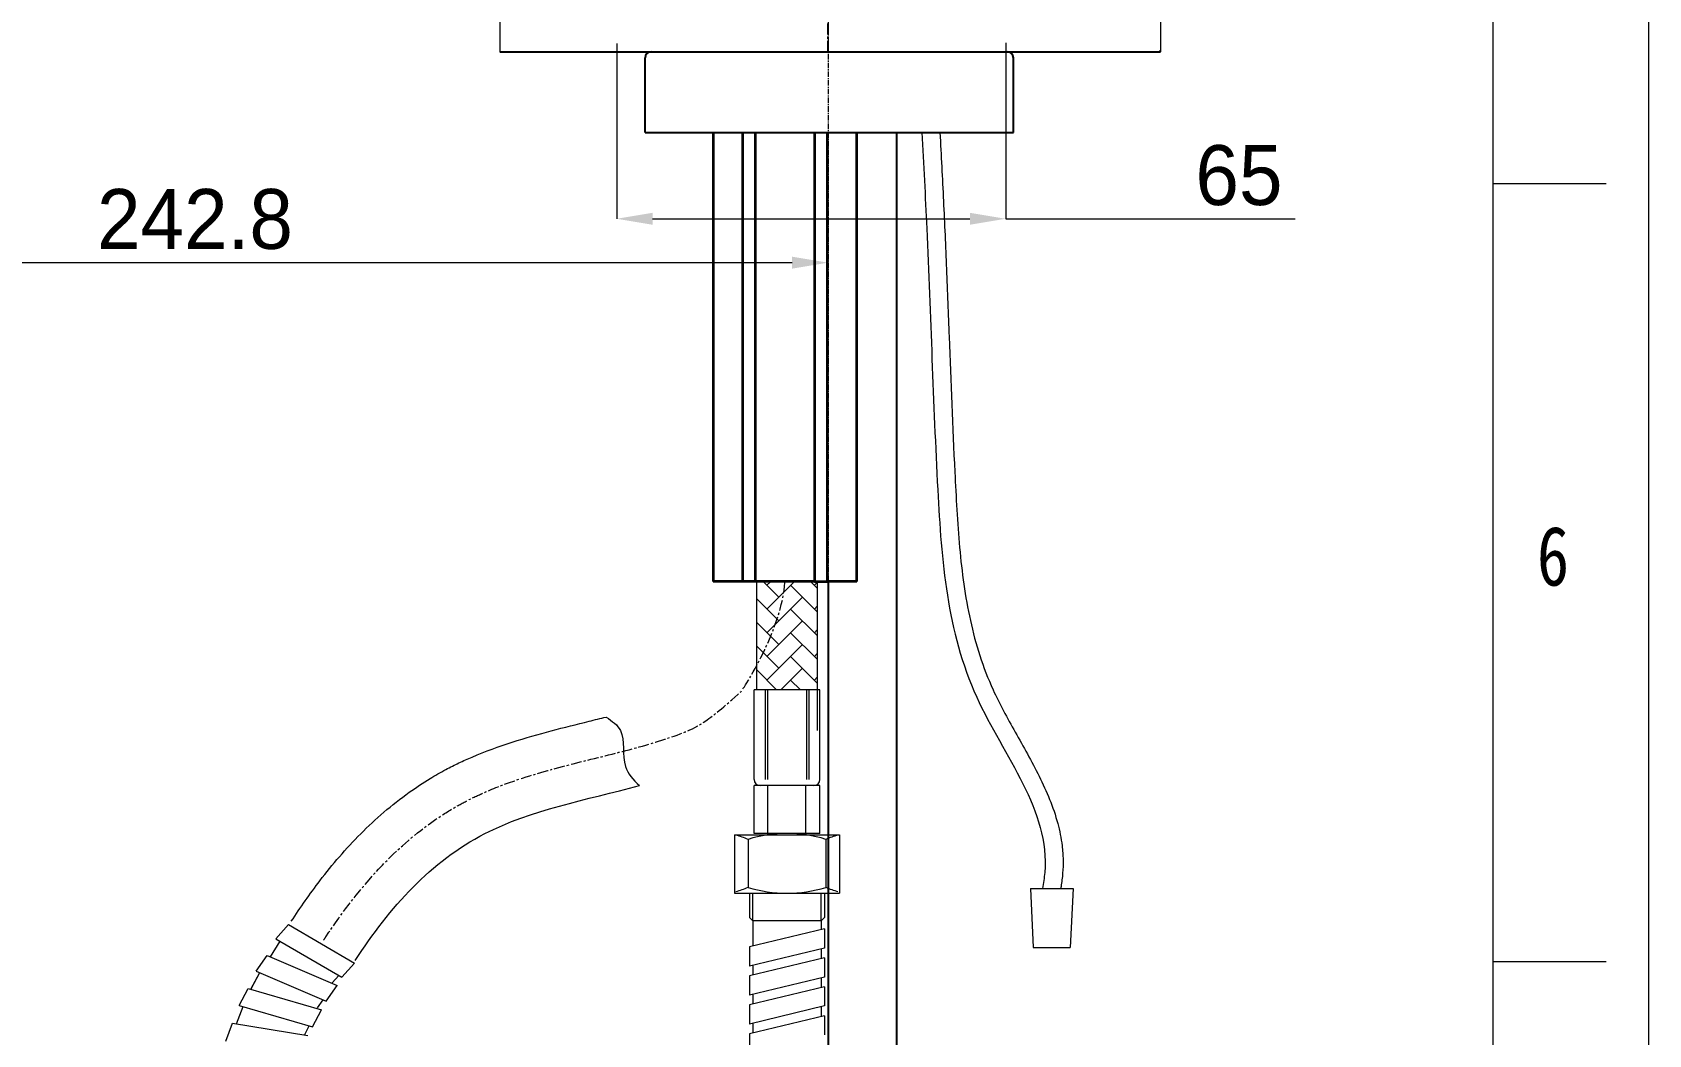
# Model space of a CAD drawing. Header units: inches. Extents: x 21126 to 21898, y -6726 to -5634.
# Drawn here: x 21627.9 to 21898, y -6451.7 to -6284.3 of the extents above; entities that cross this region are included whole.
import ezdxf

# ---------------------------------------------------------------- set-up
doc = ezdxf.new("R2010")
doc.units = ezdxf.units.IN
doc.header["$LTSCALE"] = 4.84
doc.header["$MEASUREMENT"] = 0
doc.linetypes.add('CENTER', pattern=[0.6, 0.375, -0.075, 0.075, -0.075])
doc.linetypes.add('CENTER2', pattern=[28.575, 19.05, -3.175, 3.175, -3.175])
doc.layers.get('0').update_dxf_attribs({"linetype": 'CONTINUOUS', "lineweight": 13})
doc.layers.add('2', color=1, linetype='CENTER2')
doc.layers.add('DWG', color=7, linetype='CONTINUOUS')
doc.layers.add('DIM', color=3, linetype='CONTINUOUS', lineweight=9)
doc.layers.add('중심선', color=1, linetype='CENTER', lineweight=25)
doc.styles.add('Daelim Dimension', font='')
doc.styles.get("Standard").update_dxf_attribs({"font": 'txt', "width": 0.8})
doc.styles.get('Daelim Dimension').set_extended_font_data('HYGothic-Extra')

msp = doc.modelspace()

# ---------------------------------------------------------------- linework, layer by layer
at = {"color": 7, "linetype": 'Continuous'}
for p, q in [((21898.02, -5633.52), (21898.02, -6725.51)), ((21872.02, -6699.51), (21872.02, -5659.51)), ((21872.02, -6309.51), (21890.92, -6309.51)), ((21872.02, -6439.51), (21890.92, -6439.51))]:
    msp.add_line(p, q, dxfattribs=at)
at = {"color": 1, "linetype": 'CENTER', "ltscale": 0.5}
msp.add_line((21760.89, -6260.33), (21760.89, -6381.04), dxfattribs=at)
at = {"ltscale": 0.5}
for p, q in [((21706.04, -6282.53), (21706.04, -6287.53)), ((21816.43, -6282.53), (21816.43, -6287.53)), ((21745.26, -6418.37), (21762.8, -6418.37)), ((21745.26, -6428.12), (21762.8, -6428.12)), ((21794.71, -6427.3), (21801.85, -6427.3)), ((21794.71, -6427.3), (21795.2, -6437.19)), ((21801.85, -6427.3), (21801.35, -6437.19)), ((21795.2, -6437.19), (21801.35, -6437.19))]:
    msp.add_line(p, q, dxfattribs=at)
at = {"color": 252, "lineweight": 9, "ltscale": 0.5}
for p, q in [((21725.59, -6286.13), (21725.59, -6315.43)), ((21790.59, -6286.03), (21790.59, -6315.43)), ((21731.59, -6315.43), (21784.59, -6315.43)), ((21760.89, -6324.68), (21760.89, -6322.76))]:
    msp.add_line(p, q, dxfattribs=at)
at = {"color": 7, "lineweight": 35}
for p, q in [((21741.7, -6301.03), (21741.7, -6376.04)), ((21746.65, -6376.04), (21746.65, -6301.03)), ((21748.75, -6376.04), (21748.75, -6301.03)), ((21758.65, -6301.03), (21758.65, -6376.04)), ((21760.75, -6301.03), (21760.75, -6376.04)), ((21765.7, -6376.04), (21765.7, -6301.03))]:
    msp.add_line(p, q, dxfattribs=at)
at = {"color": 7, "lineweight": 35, "ltscale": 0.123772}
for p, q in [((21746.65, -6376.04), (21741.7, -6376.04)), ((21765.7, -6376.04), (21760.75, -6376.04))]:
    msp.add_line(p, q, dxfattribs=at)
at = {"color": 7, "lineweight": 35, "ltscale": 0.052499}
for p, q in [((21748.75, -6376.04), (21746.65, -6376.04)), ((21758.65, -6376.04), (21760.75, -6376.04))]:
    msp.add_line(p, q, dxfattribs=at)
at = {"color": 7, "lineweight": 35, "ltscale": 0.247543}
msp.add_line((21758.65, -6376.04), (21748.75, -6376.04), dxfattribs=at)
for p, q in [((21748.97, -6394.12), (21748.97, -6376.04)), ((21759.09, -6376.04), (21759.09, -6376.19)), ((21759.09, -6376.19), (21759.09, -6377.15)), ((21759.09, -6377.15), (21759.09, -6380.14)), ((21759.09, -6380.14), (21759.09, -6381.11)), ((21759.09, -6381.11), (21759.09, -6394.12)), ((21759.09, -6384.1), (21759.09, -6385.07)), ((21748.53, -6409.12), (21748.53, -6394.12)), ((21759.53, -6394.12), (21748.53, -6394.12)), ((21750.46, -6409.12), (21750.46, -6394.12)), ((21750.83, -6409.12), (21750.83, -6394.12)), ((21757.37, -6409.12), (21757.37, -6394.12)), ((21757.74, -6409.12), (21757.74, -6394.12)), ((21759.09, -6394.12), (21759.09, -6400.91)), ((21759.53, -6409.12), (21759.53, -6394.12)), ((21748.53, -6418.12), (21748.53, -6410.12)), ((21759.53, -6410.12), (21748.53, -6410.12)), ((21750.85, -6418.12), (21750.85, -6410.12)), ((21757.2, -6418.12), (21757.2, -6410.12)), ((21759.53, -6418.12), (21759.53, -6410.12)), ((21745.26, -6418.37), (21745.26, -6428.12)), ((21747.53, -6419.12), (21747.53, -6427.12)), ((21759.53, -6418.12), (21748.53, -6418.12)), ((21760.53, -6419.12), (21760.53, -6427.12)), ((21762.8, -6418.37), (21762.8, -6428.12)), ((21745.26, -6428.12), (21762.8, -6428.12)), ((21747.78, -6428.12), (21747.78, -6432.19)), ((21760.28, -6428.12), (21760.28, -6432.19)), ((21668.61, -6435.71), (21670.76, -6433.33)), ((21670.76, -6433.33), (21681.77, -6439.78)), ((21748.34, -6432.75), (21747.78, -6432.19)), ((21748.34, -6432.75), (21748.34, -6436.95)), ((21759.72, -6432.75), (21748.34, -6432.75)), ((21759.72, -6432.75), (21760.28, -6432.19)), ((21759.72, -6432.75), (21759.72, -6434.18)), ((21667.72, -6438.73), (21669.36, -6436.1)), ((21668.61, -6435.71), (21679.63, -6442.16)), ((21760.28, -6434.05), (21747.78, -6437.08)), ((21760.28, -6434.05), (21760.28, -6437.27)), ((21665.32, -6441.11), (21667.16, -6438.49)), ((21667.16, -6438.49), (21678.88, -6443.55)), ((21747.78, -6437.08), (21747.78, -6440.31)), ((21760.28, -6437.27), (21747.78, -6440.31)), ((21760.28, -6438.89), (21747.78, -6441.92)), ((21759.72, -6437.41), (21759.72, -6439.02)), ((21760.28, -6438.89), (21760.28, -6442.11)), ((21664.47, -6444.16), (21665.94, -6441.38)), ((21664.52, -6444.06), (21665.94, -6441.38)), ((21665.32, -6441.11), (21677.04, -6446.17)), ((21679.63, -6442.16), (21681.77, -6439.78)), ((21748.34, -6440.17), (21748.34, -6441.79)), ((21662.51, -6446.85), (21664.01, -6444.03)), ((21664.01, -6444.03), (21676.26, -6447.62)), ((21677.04, -6446.17), (21678.88, -6443.55)), ((21678.06, -6443.06), (21679.13, -6441.87)), ((21747.78, -6441.92), (21747.78, -6445.15)), ((21760.28, -6442.11), (21747.78, -6445.15)), ((21760.28, -6443.73), (21747.78, -6446.76)), ((21759.72, -6442.25), (21759.72, -6443.86)), ((21760.28, -6443.73), (21760.28, -6446.95)), ((21662.05, -6449.94), (21663.16, -6447.04)), ((21662.51, -6446.85), (21674.76, -6450.45)), ((21675.59, -6447.25), (21676.51, -6445.94)), ((21747.78, -6446.76), (21747.78, -6449.99)), ((21760.28, -6446.95), (21747.78, -6449.99)), ((21748.34, -6445.01), (21748.34, -6446.63)), ((21759.72, -6447.09), (21759.72, -6448.7)), ((21660.24, -6452.82), (21661.38, -6449.83)), ((21661.38, -6449.83), (21673.98, -6451.91)), ((21674.76, -6450.45), (21676.26, -6447.62)), ((21760.28, -6448.57), (21747.78, -6451.6)), ((21760.28, -6448.57), (21760.28, -6451.79)), ((21673.45, -6451.7), (21674.2, -6450.28)), ((21747.78, -6451.6), (21747.78, -6454.83)), ((21748.34, -6449.85), (21748.34, -6451.47))]:
    msp.add_line(p, q)
at = {"linetype": 'Continuous'}
for p, q in [((21752.67, -6378.65), (21750.06, -6376.04)), ((21750.69, -6376.67), (21751.32, -6376.04)), ((21750.69, -6380.63), (21755.28, -6376.04)), ((21759.09, -6381.11), (21754.65, -6376.67)), ((21759.09, -6377.15), (21757.98, -6376.04)), ((21758.61, -6376.67), (21759.09, -6376.19)), ((21752.67, -6382.61), (21748.97, -6378.91)), ((21750.69, -6384.59), (21756.63, -6378.65)), ((21759.09, -6385.07), (21754.65, -6380.63)), ((21758.61, -6380.63), (21759.09, -6380.14)), ((21752.67, -6386.57), (21748.97, -6382.87)), ((21750.69, -6388.55), (21756.63, -6382.61)), ((21759.09, -6389.03), (21754.65, -6384.59)), ((21758.61, -6384.59), (21759.09, -6384.1)), ((21752.67, -6390.53), (21748.97, -6386.83)), ((21750.69, -6392.51), (21756.63, -6386.57)), ((21759.09, -6392.99), (21754.65, -6388.55)), ((21758.61, -6388.55), (21759.09, -6388.06)), ((21752.31, -6394.12), (21748.97, -6390.79)), ((21753.03, -6394.12), (21756.63, -6390.53)), ((21756.27, -6394.12), (21754.65, -6392.51)), ((21758.61, -6392.51), (21759.09, -6392.02))]:
    msp.add_line(p, q, dxfattribs=at)
at = {"color": 3}
for p, q in [((21748.34, -6432.75), (21748.34, -6428.12)), ((21759.72, -6432.75), (21759.72, -6428.12))]:
    msp.add_line(p, q, dxfattribs=at)
for centre, radius, start, end in [((21749.53, -6409.12), 1, 180, 270), ((21758.53, -6409.12), 1, 270, 0), ((21742.45, -6430.66), 12.61, 66.2483, 75.936), ((21754.03, -6439.75), 21.63, 72.5082, 107.4918), ((21765.61, -6430.66), 12.61, 104.064, 113.7517), ((21742.45, -6415.58), 12.61, 284.064, 293.7517), ((21754.03, -6406.5), 21.63, 252.5081, 287.4919), ((21765.61, -6415.58), 12.61, 246.2483, 255.936)]:
    msp.add_arc(centre, radius, start, end)
at = {"ltscale": 0.5}
for points, knots in [([(21776.58, -6301.03), (21776.87, -6306.37), (21777.9, -6326.26), (21778.78, -6357.81), (21781.48, -6394.9), (21798.69, -6415.12), (21796.88, -6426.42), (21796.74, -6427.3)], [2.461985, 2.461985, 2.461985, 2.461985, 18.503757, 62.213873, 97.448387, 128.889519, 131.555926, 131.555926, 131.555926, 131.555926]), ([(21779.59, -6301.03), (21779.79, -6304.84), (21779.99, -6308.65), (21780.36, -6316.25), (21780.53, -6320.03), (21780.84, -6327.58), (21780.98, -6331.35), (21781.41, -6342.66), (21781.7, -6350.19), (21782.18, -6359.85), (21782.29, -6361.97), (21782.54, -6366.17), (21782.69, -6368.26), (21783.25, -6374.49), (21783.8, -6378.56), (21785.55, -6386.51), (21786.76, -6390.37), (21789.54, -6396.45), (21790.83, -6398.81), (21793.53, -6403.61), (21794.92, -6406.05), (21797.43, -6411.1), (21798.54, -6413.71), (21799.6, -6417.67), (21799.85, -6418.91), (21800.1, -6420.96), (21800.16, -6421.74), (21800.19, -6423.27), (21800.16, -6424), (21800.07, -6425.13), (21800.03, -6425.52), (21799.94, -6426.26), (21799.88, -6426.62), (21799.81, -6427.08), (21799.79, -6427.19), (21799.78, -6427.3)], [2.620661, 2.620661, 2.620661, 2.620661, 14.064307, 14.064307, 25.39521, 25.39521, 36.726113, 36.726113, 59.387919, 59.387919, 65.734166, 65.734166, 72.080413, 72.080413, 84.772906, 84.772906, 97.465399, 97.465399, 105.364, 105.364, 113.262601, 113.262601, 121.161202, 121.161202, 124.64214, 124.64214, 126.771933, 126.771933, 128.729691, 128.729691, 129.743777, 129.743777, 130.757863, 130.757863, 131.084173, 131.084173, 131.084173, 131.084173])]:
    msp.add_open_spline(points, degree=3, knots=knots, dxfattribs=at)
at = {"color": 1, "linetype": 'CENTER'}
msp.add_open_spline([(21676.61, -6435.96), (21676.73, -6435.78), (21676.85, -6435.6), (21679.8, -6431.16), (21682.9, -6427.09), (21688.88, -6420.86), (21691.54, -6418.5), (21695.68, -6415.53), (21696.95, -6414.69), (21699.14, -6413.41), (21700.03, -6412.93), (21701.84, -6412.01), (21702.75, -6411.59), (21705.51, -6410.39), (21707.38, -6409.7), (21712.47, -6408), (21715.71, -6407.14), (21722.09, -6405.53), (21725.23, -6404.78), (21731.21, -6403.18), (21734.05, -6402.32), (21738.71, -6400.53), (21740.6, -6399.65), (21746.73, -6394.08), (21753.23, -6384.01), (21753.7, -6376.04)], degree=3, knots=[22.352411, 22.352411, 22.352411, 22.352411, 22.942572, 22.942572, 37.10241, 37.10241, 46.904646, 46.904646, 51.03864, 51.03864, 53.744952, 53.744952, 56.451264, 56.451264, 61.863888, 61.863888, 71.165375, 71.165375, 80.466862, 80.466862, 89.768349, 89.768349, 97.059083, 97.059083, 97.576939, 97.576939, 97.576939, 97.576939], dxfattribs=at)
for points, knots in [([(21671.21, -6432.8), (21672.72, -6430.5), (21674.3, -6428.23), (21678.08, -6423.3), (21680.33, -6420.67), (21685.27, -6415.7), (21687.96, -6413.36), (21692.04, -6410.45), (21693.19, -6409.69), (21695.25, -6408.44), (21696.14, -6407.93), (21697.76, -6407.06), (21698.49, -6406.69), (21699.95, -6406), (21700.68, -6405.67), (21703.66, -6404.39), (21705.91, -6403.58), (21710.34, -6402.15), (21712.52, -6401.54), (21716.82, -6400.4), (21718.92, -6399.88), (21721.92, -6399.14), (21722.87, -6398.91), (21723.8, -6398.67)], [22.06908, 22.06908, 22.06908, 22.06908, 29.291262, 29.291262, 38.153958, 38.153958, 47.016655, 47.016655, 50.363196, 50.363196, 52.795725, 52.795725, 54.724992, 54.724992, 56.654258, 56.654258, 62.626725, 62.626725, 68.599192, 68.599192, 74.647025, 74.647025, 77.520975, 77.520975, 77.520975, 77.520975]), ([(21723.8, -6398.67), (21724.86, -6399.37), (21727.39, -6401.23), (21726.02, -6406.67), (21728.33, -6409.15), (21729.38, -6410.14)], [1.628678, 1.628678, 1.628678, 1.628678, 4.919017, 11.019286, 14.943054, 14.943054, 14.943054, 14.943054]), ([(21681.86, -6439.36), (21687.73, -6430.43), (21700.32, -6416.25), (21720.51, -6412.49), (21729.38, -6410.14)], [22.391961, 22.391961, 22.391961, 22.391961, 53.506965, 80.016397, 80.016397, 80.016397, 80.016397])]:
    msp.add_open_spline(points, degree=3, knots=knots)
at = {"color": 252}
for points in [[(21731.59, -6314.43), (21731.59, -6316.43), (21725.59, -6315.43)], [(21784.59, -6316.43), (21784.59, -6314.43), (21790.59, -6315.43)], [(21754.89, -6323.76), (21754.89, -6321.76), (21760.89, -6322.76)]]:
    msp.add_solid(points, dxfattribs=at)
at = {"layer": '2', "linetype": 'CENTER'}
msp.add_line((21760.89, -6287.53), (21760.89, -6086.14), dxfattribs=at)
at = {"layer": 'DIM'}
for p, q in [((21790.59, -6315.43), (21838.93, -6315.43)), ((21524.14, -6322.76), (21754.89, -6322.76))]:
    msp.add_line(p, q, dxfattribs=at)
at = {"layer": 'DWG'}
for p, q in [((21772.39, -6506.14), (21772.39, -6301.03)), ((21760.89, -6376.04), (21760.89, -6386.26)), ((21760.89, -6382.3), (21760.89, -6382.91)), ((21760.89, -6386.26), (21760.89, -6386.87)), ((21760.89, -6386.87), (21760.89, -6390.22)), ((21760.89, -6390.22), (21760.89, -6390.83)), ((21760.89, -6390.83), (21760.89, -6506.14)), ((21760.89, -6394.79), (21760.89, -6398.75))]:
    msp.add_line(p, q, dxfattribs=at)
at = {"layer": '중심선', "color": 0, "linetype": 'Continuous'}
for p, q in [((21706.04, -6287.53), (21731.33, -6287.53)), ((21731.33, -6287.53), (21744.28, -6287.53)), ((21744.28, -6287.53), (21790.86, -6287.53)), ((21790.86, -6287.53), (21816.43, -6287.53)), ((21816.22, -6287.53), (21816.43, -6287.31)), ((21730.33, -6301.03), (21730.33, -6288.53)), ((21791.86, -6301.03), (21791.86, -6288.53)), ((21730.33, -6301.03), (21746.53, -6301.03)), ((21746.53, -6301.03), (21791.86, -6301.03))]:
    msp.add_line(p, q, dxfattribs=at)
for centre, start, end in [((21731.33, -6288.53), 90, 180), ((21790.86, -6288.53), 0, 90)]:
    msp.add_arc(centre, 1, start, end, dxfattribs=at)

# ---------------------------------------------------------------- texts
at = {"color": 3, "ltscale": 0.5, "char_height": 10, "attachment_point": 5, "style": 'Daelim Dimension'}
for s, insert in [('\\A1;65', (21829.56, -6308.2)), ('\\A1;242.8', (21655.11, -6315.53))]:
    msp.add_mtext(s, dxfattribs=dict(at, insert=insert))
at = {"insert": (21882.04, -6371.84), "char_height": 9.91, "attachment_point": 5}
msp.add_mtext_dynamic_manual_height_columns('6', width=50, gutter_width=12.5, heights=[0], dxfattribs=at)

doc.saveas('drawing.dxf')
